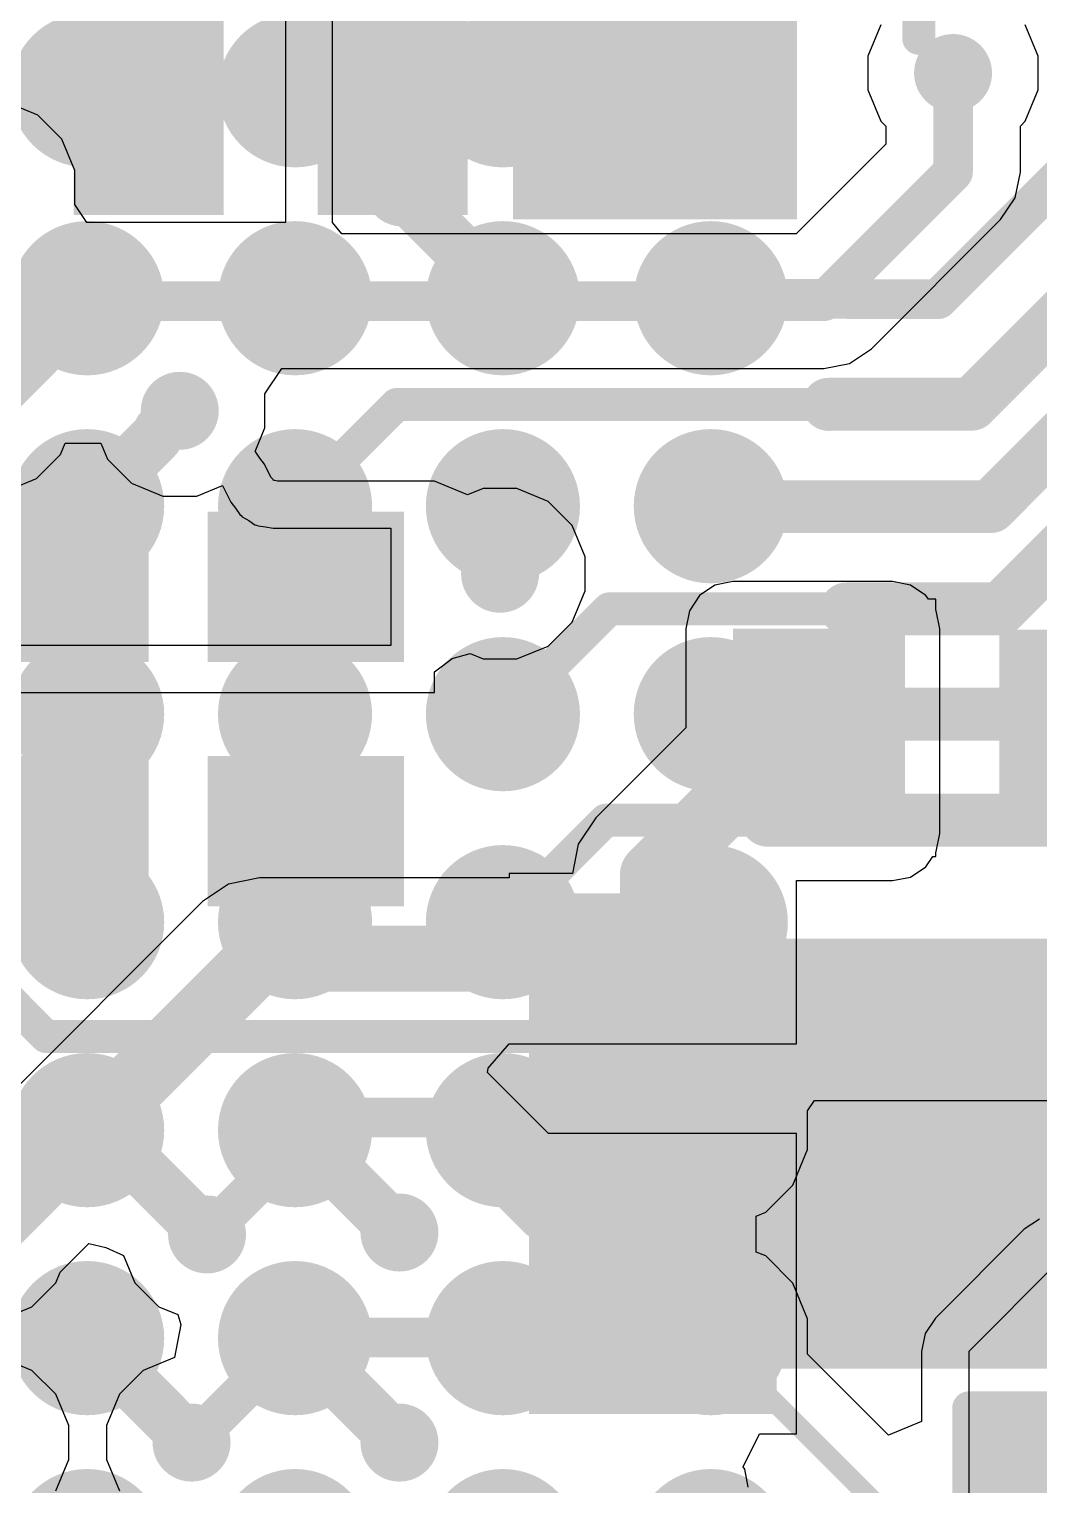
# Model space of a CAD drawing. Header units: millimetres. Extents: x -1.7 to 76.1, y -1.1 to 50.5.
# Drawn here: x 20.6 to 24.49, y 21.7 to 27.3 of the extents above; entities that cross this region are included whole.
import ezdxf

# ---------------------------------------------------------------- set-up
doc = ezdxf.new("R2010")
doc.units = ezdxf.units.MM
for name, color, linetype in [('BottomLayer', 5, 'Continuous'), ('BottomPaste', 16, 'Continuous'), ('BottomSolder', 6, 'Continuous'), ('TopLayer', 1, 'Continuous'), ('TopOverlay', 2, 'Continuous'), ('TopPaste', 8, 'Continuous'), ('TopSolder', 216, 'Continuous'), ('ViaHoleLayer', 16, 'Continuous')]:
    doc.layers.add(name, color=color, linetype=linetype)

# ---------------------------------------------------------------- blocks, each defined once
blk = doc.blocks.new('C___0402_B_17')
at = {"layer": 'BottomLayer'}
for points in [[(-0.2413, 0.3175), (-0.2413, -0.3175), (-0.6985, -0.3175), (-0.6985, 0.3175)], [(0.6985, 0.3175), (0.6985, -0.3175), (0.2413, -0.3175), (0.2413, 0.3175)]]:
    blk.add_hatch(color=5, dxfattribs=at).paths.add_polyline_path(points)
at = {"layer": 'BottomPaste'}
for points in [[(-0.2413, 0.3175), (-0.2413, -0.3175), (-0.6985, -0.3175), (-0.6985, 0.3175)], [(0.6985, 0.3175), (0.6985, -0.3175), (0.2413, -0.3175), (0.2413, 0.3175)]]:
    blk.add_hatch(color=16, dxfattribs=at).paths.add_polyline_path(points)
at = {"layer": 'BottomSolder'}
for points in [[(-0.1813, 0.3775), (-0.1813, -0.3775), (-0.7585, -0.3775), (-0.7585, 0.3775)], [(0.7585, 0.3775), (0.7585, -0.3775), (0.1813, -0.3775), (0.1813, 0.3775)]]:
    blk.add_hatch(color=6, dxfattribs=at).paths.add_polyline_path(points)
blk = doc.blocks.new('C___0402_B_38')
at = {"layer": 'BottomLayer'}
for points in [[(-0.2413, 0.3175), (-0.2413, -0.3175), (-0.6985, -0.3175), (-0.6985, 0.3175)], [(0.6985, 0.3175), (0.6985, -0.3175), (0.2413, -0.3175), (0.2413, 0.3175)]]:
    blk.add_hatch(color=5, dxfattribs=at).paths.add_polyline_path(points)
at = {"layer": 'BottomPaste'}
for points in [[(-0.2413, 0.3175), (-0.2413, -0.3175), (-0.6985, -0.3175), (-0.6985, 0.3175)], [(0.6985, 0.3175), (0.6985, -0.3175), (0.2413, -0.3175), (0.2413, 0.3175)]]:
    blk.add_hatch(color=16, dxfattribs=at).paths.add_polyline_path(points)
at = {"layer": 'BottomSolder'}
for points in [[(-0.1813, 0.3775), (-0.1813, -0.3775), (-0.7585, -0.3775), (-0.7585, 0.3775)], [(0.7585, 0.3775), (0.7585, -0.3775), (0.1813, -0.3775), (0.1813, 0.3775)]]:
    blk.add_hatch(color=6, dxfattribs=at).paths.add_polyline_path(points)
blk = doc.blocks.new('C___0402_B_39')
at = {"layer": 'BottomLayer'}
for points in [[(-0.2413, 0.3175), (-0.2413, -0.3175), (-0.6985, -0.3175), (-0.6985, 0.3175)], [(0.6985, 0.3175), (0.6985, -0.3175), (0.2413, -0.3175), (0.2413, 0.3175)]]:
    blk.add_hatch(color=5, dxfattribs=at).paths.add_polyline_path(points)
at = {"layer": 'BottomPaste'}
for points in [[(-0.2413, 0.3175), (-0.2413, -0.3175), (-0.6985, -0.3175), (-0.6985, 0.3175)], [(0.6985, 0.3175), (0.6985, -0.3175), (0.2413, -0.3175), (0.2413, 0.3175)]]:
    blk.add_hatch(color=16, dxfattribs=at).paths.add_polyline_path(points)
at = {"layer": 'BottomSolder'}
for points in [[(-0.1813, 0.3775), (-0.1813, -0.3775), (-0.7585, -0.3775), (-0.7585, 0.3775)], [(0.7585, 0.3775), (0.7585, -0.3775), (0.1813, -0.3775), (0.1813, 0.3775)]]:
    blk.add_hatch(color=6, dxfattribs=at).paths.add_polyline_path(points)
blk = doc.blocks.new('C___0402_49')
at = {"layer": 'TopLayer'}
for points in [[(-0.6985, -0.3175), (-0.6985, 0.3175), (-0.2413, 0.3175), (-0.2413, -0.3175)], [(0.2413, -0.3175), (0.2413, 0.3175), (0.6985, 0.3175), (0.6985, -0.3175)]]:
    blk.add_hatch(color=1, dxfattribs=at).paths.add_polyline_path(points)
at = {"layer": 'TopPaste'}
for points in [[(-0.6985, -0.3175), (-0.6985, 0.3175), (-0.2413, 0.3175), (-0.2413, -0.3175)], [(0.2413, -0.3175), (0.2413, 0.3175), (0.6985, 0.3175), (0.6985, -0.3175)]]:
    blk.add_hatch(color=8, dxfattribs=at).paths.add_polyline_path(points)
at = {"layer": 'TopSolder'}
for points in [[(-0.7585, -0.3775), (-0.7585, 0.3775), (-0.1813, 0.3775), (-0.1813, -0.3775)], [(0.1813, -0.3775), (0.1813, 0.3775), (0.7585, 0.3775), (0.7585, -0.3775)]]:
    blk.add_hatch(color=216, dxfattribs=at).paths.add_polyline_path(points)
at = {"layer": 'TopOverlay', "const_width": 0.127}
for points in [[(-0.7874, 0.4064), (-0.7874, -0.4064)], [(-0.7874, 0.4064), (-0.2794, 0.4064)], [(0.2794, 0.4064), (0.7874, 0.4064)], [(0.7874, 0.4064), (0.7874, -0.4064)], [(-0.7874, -0.4064), (-0.2794, -0.4064)], [(0.2794, -0.4064), (0.7874, -0.4064)]]:
    blk.add_lwpolyline(points, dxfattribs=at)
at = {"layer": 'TopOverlay', "const_width": 0.0635}
for points in [[(-0.8191, 0.4064, 1), (-0.7556, 0.4064, 1)], [(-0.8191, 0.4064, 1), (-0.7556, 0.4064, 1)], [(-0.3111, 0.4064, 1), (-0.2477, 0.4064, 1)], [(0.2477, 0.4064, 1), (0.3111, 0.4064, 1)], [(0.7556, 0.4064, 1), (0.8191, 0.4064, 1)], [(0.7556, 0.4064, 1), (0.8191, 0.4064, 1)], [(-0.8191, -0.4064, 1), (-0.7556, -0.4064, 1)], [(-0.8191, -0.4064, 1), (-0.7556, -0.4064, 1)], [(-0.3111, -0.4064, 1), (-0.2477, -0.4064, 1)], [(0.2477, -0.4064, 1), (0.3111, -0.4064, 1)], [(0.7556, -0.4064, 1), (0.8191, -0.4064, 1)], [(0.7556, -0.4064, 1), (0.8191, -0.4064, 1)]]:
    blk.add_lwpolyline(points, format="xyb", close=True, dxfattribs=at)
blk = doc.blocks.new('C___0402_B_95')
at = {"layer": 'BottomLayer'}
for points in [[(-0.2413, 0.3175), (-0.2413, -0.3175), (-0.6985, -0.3175), (-0.6985, 0.3175)], [(0.6985, 0.3175), (0.6985, -0.3175), (0.2413, -0.3175), (0.2413, 0.3175)]]:
    blk.add_hatch(color=5, dxfattribs=at).paths.add_polyline_path(points)
at = {"layer": 'BottomPaste'}
for points in [[(-0.2413, 0.3175), (-0.2413, -0.3175), (-0.6985, -0.3175), (-0.6985, 0.3175)], [(0.6985, 0.3175), (0.6985, -0.3175), (0.2413, -0.3175), (0.2413, 0.3175)]]:
    blk.add_hatch(color=16, dxfattribs=at).paths.add_polyline_path(points)
at = {"layer": 'BottomSolder'}
for points in [[(-0.1813, 0.3775), (-0.1813, -0.3775), (-0.7585, -0.3775), (-0.7585, 0.3775)], [(0.7585, 0.3775), (0.7585, -0.3775), (0.1813, -0.3775), (0.1813, 0.3775)]]:
    blk.add_hatch(color=6, dxfattribs=at).paths.add_polyline_path(points)
blk = doc.blocks.new('R___0603_B_174')
at = {"layer": 'BottomLayer'}
for points in [[(-1.143, -0.4445), (-1.143, 0.4445), (-0.381, 0.4445), (-0.381, -0.4445)], [(0.381, -0.4445), (0.381, 0.4445), (1.143, 0.4445), (1.143, -0.4445)]]:
    blk.add_hatch(color=5, dxfattribs=at).paths.add_polyline_path(points)
at = {"layer": 'BottomPaste'}
for points in [[(-1.143, -0.4445), (-1.143, 0.4445), (-0.381, 0.4445), (-0.381, -0.4445)], [(0.381, -0.4445), (0.381, 0.4445), (1.143, 0.4445), (1.143, -0.4445)]]:
    blk.add_hatch(color=16, dxfattribs=at).paths.add_polyline_path(points)
at = {"layer": 'BottomSolder'}
for points in [[(-1.2446, -0.5461), (-1.2446, 0.5461), (-0.2794, 0.5461), (-0.2794, -0.5461)], [(0.2794, -0.5461), (0.2794, 0.5461), (1.2446, 0.5461), (1.2446, -0.5461)]]:
    blk.add_hatch(color=6, dxfattribs=at).paths.add_polyline_path(points)
blk = doc.blocks.new('196_LFBGA__12_12__217')
at = {"layer": 'TopLayer'}
h = blk.add_hatch(color=1, dxfattribs=at)
edge = h.paths.add_edge_path()
edge.add_arc((2.8, 2.8), 0.195, 0, 360)
h = blk.add_hatch(color=1, dxfattribs=at)
edge = h.paths.add_edge_path()
edge.add_arc((3.6, 2.8), 0.195, 0, 360)
h = blk.add_hatch(color=1, dxfattribs=at)
edge = h.paths.add_edge_path()
edge.add_arc((4.4, 2.8), 0.195, 0, 360)
h = blk.add_hatch(color=1, dxfattribs=at)
edge = h.paths.add_edge_path()
edge.add_arc((5.2, 2.8), 0.195, 0, 360)
h = blk.add_hatch(color=1, dxfattribs=at)
edge = h.paths.add_edge_path()
edge.add_arc((2.8, 2), 0.195, 0, 360)
h = blk.add_hatch(color=1, dxfattribs=at)
edge = h.paths.add_edge_path()
edge.add_arc((3.6, 2), 0.195, 0, 360)
h = blk.add_hatch(color=1, dxfattribs=at)
edge = h.paths.add_edge_path()
edge.add_arc((4.4, 2), 0.195, 0, 360)
h = blk.add_hatch(color=1, dxfattribs=at)
edge = h.paths.add_edge_path()
edge.add_arc((5.2, 2), 0.195, 0, 360)
h = blk.add_hatch(color=1, dxfattribs=at)
edge = h.paths.add_edge_path()
edge.add_arc((2.8, 1.2), 0.195, 0, 360)
h = blk.add_hatch(color=1, dxfattribs=at)
edge = h.paths.add_edge_path()
edge.add_arc((3.6, 1.2), 0.195, 0, 360)
h = blk.add_hatch(color=1, dxfattribs=at)
edge = h.paths.add_edge_path()
edge.add_arc((4.4, 1.2), 0.195, 0, 360)
h = blk.add_hatch(color=1, dxfattribs=at)
edge = h.paths.add_edge_path()
edge.add_arc((5.2, 1.2), 0.195, 0, 360)
h = blk.add_hatch(color=1, dxfattribs=at)
edge = h.paths.add_edge_path()
edge.add_arc((2.8, 0.4), 0.195, 0, 360)
h = blk.add_hatch(color=1, dxfattribs=at)
edge = h.paths.add_edge_path()
edge.add_arc((3.6, 0.4), 0.195, 0, 360)
h = blk.add_hatch(color=1, dxfattribs=at)
edge = h.paths.add_edge_path()
edge.add_arc((4.4, 0.4), 0.195, 0, 360)
h = blk.add_hatch(color=1, dxfattribs=at)
edge = h.paths.add_edge_path()
edge.add_arc((5.2, 0.4), 0.195, 0, 360)
h = blk.add_hatch(color=1, dxfattribs=at)
edge = h.paths.add_edge_path()
edge.add_arc((2.8, -0.4), 0.195, 0, 360)
h = blk.add_hatch(color=1, dxfattribs=at)
edge = h.paths.add_edge_path()
edge.add_arc((3.6, -0.4), 0.195, 0, 360)
h = blk.add_hatch(color=1, dxfattribs=at)
edge = h.paths.add_edge_path()
edge.add_arc((4.4, -0.4), 0.195, 0, 360)
h = blk.add_hatch(color=1, dxfattribs=at)
edge = h.paths.add_edge_path()
edge.add_arc((5.2, -0.4), 0.195, 0, 360)
h = blk.add_hatch(color=1, dxfattribs=at)
edge = h.paths.add_edge_path()
edge.add_arc((2.8, -1.2), 0.195, 0, 360)
h = blk.add_hatch(color=1, dxfattribs=at)
edge = h.paths.add_edge_path()
edge.add_arc((3.6, -1.2), 0.195, 0, 360)
h = blk.add_hatch(color=1, dxfattribs=at)
edge = h.paths.add_edge_path()
edge.add_arc((4.4, -1.2), 0.195, 0, 360)
h = blk.add_hatch(color=1, dxfattribs=at)
edge = h.paths.add_edge_path()
edge.add_arc((5.2, -1.2), 0.195, 0, 360)
h = blk.add_hatch(color=1, dxfattribs=at)
edge = h.paths.add_edge_path()
edge.add_arc((2.8, -2), 0.195, 0, 360)
h = blk.add_hatch(color=1, dxfattribs=at)
edge = h.paths.add_edge_path()
edge.add_arc((3.6, -2), 0.195, 0, 360)
h = blk.add_hatch(color=1, dxfattribs=at)
edge = h.paths.add_edge_path()
edge.add_arc((4.4, -2), 0.195, 0, 360)
h = blk.add_hatch(color=1, dxfattribs=at)
edge = h.paths.add_edge_path()
edge.add_arc((5.2, -2), 0.195, 0, 360)
at = {"layer": 'TopPaste'}
h = blk.add_hatch(color=8, dxfattribs=at)
edge = h.paths.add_edge_path()
edge.add_arc((2.8, 2.8), 0.195, 0, 360)
h = blk.add_hatch(color=8, dxfattribs=at)
edge = h.paths.add_edge_path()
edge.add_arc((3.6, 2.8), 0.195, 0, 360)
h = blk.add_hatch(color=8, dxfattribs=at)
edge = h.paths.add_edge_path()
edge.add_arc((4.4, 2.8), 0.195, 0, 360)
h = blk.add_hatch(color=8, dxfattribs=at)
edge = h.paths.add_edge_path()
edge.add_arc((5.2, 2.8), 0.195, 0, 360)
h = blk.add_hatch(color=8, dxfattribs=at)
edge = h.paths.add_edge_path()
edge.add_arc((2.8, 2), 0.195, 0, 360)
h = blk.add_hatch(color=8, dxfattribs=at)
edge = h.paths.add_edge_path()
edge.add_arc((3.6, 2), 0.195, 0, 360)
h = blk.add_hatch(color=8, dxfattribs=at)
edge = h.paths.add_edge_path()
edge.add_arc((4.4, 2), 0.195, 0, 360)
h = blk.add_hatch(color=8, dxfattribs=at)
edge = h.paths.add_edge_path()
edge.add_arc((5.2, 2), 0.195, 0, 360)
h = blk.add_hatch(color=8, dxfattribs=at)
edge = h.paths.add_edge_path()
edge.add_arc((2.8, 1.2), 0.195, 0, 360)
h = blk.add_hatch(color=8, dxfattribs=at)
edge = h.paths.add_edge_path()
edge.add_arc((3.6, 1.2), 0.195, 0, 360)
h = blk.add_hatch(color=8, dxfattribs=at)
edge = h.paths.add_edge_path()
edge.add_arc((4.4, 1.2), 0.195, 0, 360)
h = blk.add_hatch(color=8, dxfattribs=at)
edge = h.paths.add_edge_path()
edge.add_arc((5.2, 1.2), 0.195, 0, 360)
h = blk.add_hatch(color=8, dxfattribs=at)
edge = h.paths.add_edge_path()
edge.add_arc((2.8, 0.4), 0.195, 0, 360)
h = blk.add_hatch(color=8, dxfattribs=at)
edge = h.paths.add_edge_path()
edge.add_arc((3.6, 0.4), 0.195, 0, 360)
h = blk.add_hatch(color=8, dxfattribs=at)
edge = h.paths.add_edge_path()
edge.add_arc((4.4, 0.4), 0.195, 0, 360)
h = blk.add_hatch(color=8, dxfattribs=at)
edge = h.paths.add_edge_path()
edge.add_arc((5.2, 0.4), 0.195, 0, 360)
h = blk.add_hatch(color=8, dxfattribs=at)
edge = h.paths.add_edge_path()
edge.add_arc((2.8, -0.4), 0.195, 0, 360)
h = blk.add_hatch(color=8, dxfattribs=at)
edge = h.paths.add_edge_path()
edge.add_arc((3.6, -0.4), 0.195, 0, 360)
h = blk.add_hatch(color=8, dxfattribs=at)
edge = h.paths.add_edge_path()
edge.add_arc((4.4, -0.4), 0.195, 0, 360)
h = blk.add_hatch(color=8, dxfattribs=at)
edge = h.paths.add_edge_path()
edge.add_arc((5.2, -0.4), 0.195, 0, 360)
h = blk.add_hatch(color=8, dxfattribs=at)
edge = h.paths.add_edge_path()
edge.add_arc((2.8, -1.2), 0.195, 0, 360)
h = blk.add_hatch(color=8, dxfattribs=at)
edge = h.paths.add_edge_path()
edge.add_arc((3.6, -1.2), 0.195, 0, 360)
h = blk.add_hatch(color=8, dxfattribs=at)
edge = h.paths.add_edge_path()
edge.add_arc((4.4, -1.2), 0.195, 0, 360)
h = blk.add_hatch(color=8, dxfattribs=at)
edge = h.paths.add_edge_path()
edge.add_arc((5.2, -1.2), 0.195, 0, 360)
h = blk.add_hatch(color=8, dxfattribs=at)
edge = h.paths.add_edge_path()
edge.add_arc((2.8, -2), 0.195, 0, 360)
h = blk.add_hatch(color=8, dxfattribs=at)
edge = h.paths.add_edge_path()
edge.add_arc((3.6, -2), 0.195, 0, 360)
h = blk.add_hatch(color=8, dxfattribs=at)
edge = h.paths.add_edge_path()
edge.add_arc((4.4, -2), 0.195, 0, 360)
h = blk.add_hatch(color=8, dxfattribs=at)
edge = h.paths.add_edge_path()
edge.add_arc((5.2, -2), 0.195, 0, 360)
at = {"layer": 'TopSolder'}
h = blk.add_hatch(color=216, dxfattribs=at)
edge = h.paths.add_edge_path()
edge.add_arc((2.8, 2.8), 0.2966, 0, 360)
h = blk.add_hatch(color=216, dxfattribs=at)
edge = h.paths.add_edge_path()
edge.add_arc((3.6, 2.8), 0.2966, 0, 360)
h = blk.add_hatch(color=216, dxfattribs=at)
edge = h.paths.add_edge_path()
edge.add_arc((4.4, 2.8), 0.2966, 0, 360)
h = blk.add_hatch(color=216, dxfattribs=at)
edge = h.paths.add_edge_path()
edge.add_arc((5.2, 2.8), 0.2966, 0, 360)
h = blk.add_hatch(color=216, dxfattribs=at)
edge = h.paths.add_edge_path()
edge.add_arc((2.8, 2), 0.2966, 0, 360)
h = blk.add_hatch(color=216, dxfattribs=at)
edge = h.paths.add_edge_path()
edge.add_arc((3.6, 2), 0.2966, 0, 360)
h = blk.add_hatch(color=216, dxfattribs=at)
edge = h.paths.add_edge_path()
edge.add_arc((4.4, 2), 0.2966, 0, 360)
h = blk.add_hatch(color=216, dxfattribs=at)
edge = h.paths.add_edge_path()
edge.add_arc((5.2, 2), 0.2966, 0, 360)
h = blk.add_hatch(color=216, dxfattribs=at)
edge = h.paths.add_edge_path()
edge.add_arc((2.8, 1.2), 0.2966, 0, 360)
h = blk.add_hatch(color=216, dxfattribs=at)
edge = h.paths.add_edge_path()
edge.add_arc((3.6, 1.2), 0.2966, 0, 360)
h = blk.add_hatch(color=216, dxfattribs=at)
edge = h.paths.add_edge_path()
edge.add_arc((4.4, 1.2), 0.2966, 0, 360)
h = blk.add_hatch(color=216, dxfattribs=at)
edge = h.paths.add_edge_path()
edge.add_arc((5.2, 1.2), 0.2966, 0, 360)
h = blk.add_hatch(color=216, dxfattribs=at)
edge = h.paths.add_edge_path()
edge.add_arc((2.8, 0.4), 0.2966, 0, 360)
h = blk.add_hatch(color=216, dxfattribs=at)
edge = h.paths.add_edge_path()
edge.add_arc((3.6, 0.4), 0.2966, 0, 360)
h = blk.add_hatch(color=216, dxfattribs=at)
edge = h.paths.add_edge_path()
edge.add_arc((4.4, 0.4), 0.2966, 0, 360)
h = blk.add_hatch(color=216, dxfattribs=at)
edge = h.paths.add_edge_path()
edge.add_arc((5.2, 0.4), 0.2966, 0, 360)
h = blk.add_hatch(color=216, dxfattribs=at)
edge = h.paths.add_edge_path()
edge.add_arc((2.8, -0.4), 0.2966, 0, 360)
h = blk.add_hatch(color=216, dxfattribs=at)
edge = h.paths.add_edge_path()
edge.add_arc((3.6, -0.4), 0.2966, 0, 360)
h = blk.add_hatch(color=216, dxfattribs=at)
edge = h.paths.add_edge_path()
edge.add_arc((4.4, -0.4), 0.2966, 0, 360)
h = blk.add_hatch(color=216, dxfattribs=at)
edge = h.paths.add_edge_path()
edge.add_arc((5.2, -0.4), 0.2966, 0, 360)
h = blk.add_hatch(color=216, dxfattribs=at)
edge = h.paths.add_edge_path()
edge.add_arc((2.8, -1.2), 0.2966, 0, 360)
h = blk.add_hatch(color=216, dxfattribs=at)
edge = h.paths.add_edge_path()
edge.add_arc((3.6, -1.2), 0.2966, 0, 360)
h = blk.add_hatch(color=216, dxfattribs=at)
edge = h.paths.add_edge_path()
edge.add_arc((4.4, -1.2), 0.2966, 0, 360)
h = blk.add_hatch(color=216, dxfattribs=at)
edge = h.paths.add_edge_path()
edge.add_arc((5.2, -1.2), 0.2966, 0, 360)
h = blk.add_hatch(color=216, dxfattribs=at)
edge = h.paths.add_edge_path()
edge.add_arc((2.8, -2), 0.2966, 0, 360)
h = blk.add_hatch(color=216, dxfattribs=at)
edge = h.paths.add_edge_path()
edge.add_arc((3.6, -2), 0.2966, 0, 360)
h = blk.add_hatch(color=216, dxfattribs=at)
edge = h.paths.add_edge_path()
edge.add_arc((4.4, -2), 0.2966, 0, 360)
h = blk.add_hatch(color=216, dxfattribs=at)
edge = h.paths.add_edge_path()
edge.add_arc((5.2, -2), 0.2966, 0, 360)
h = blk.add_hatch(color=216, dxfattribs=at)
edge = h.paths.add_edge_path()
edge.add_arc((2.8, -2.8), 0.2966, 0, 360)
h = blk.add_hatch(color=216, dxfattribs=at)
edge = h.paths.add_edge_path()
edge.add_arc((3.6, -2.8), 0.2966, 0, 360)
h = blk.add_hatch(color=216, dxfattribs=at)
edge = h.paths.add_edge_path()
edge.add_arc((4.4, -2.8), 0.2966, 0, 360)
h = blk.add_hatch(color=216, dxfattribs=at)
edge = h.paths.add_edge_path()
edge.add_arc((5.2, -2.8), 0.2966, 0, 360)
at = {"layer": 'TopOverlay', "const_width": 0.127}
blk.add_lwpolyline([(6, 3), (6, 6)], dxfattribs=at)
at = {"layer": 'TopOverlay', "const_width": 0.0635}
blk.add_lwpolyline([(5.9683, 3, 1), (6.0318, 3, 1)], format="xyb", close=True, dxfattribs=at)
blk = doc.blocks.new('DFN_8_EP_2_3__B_220')
at = {"layer": 'BottomLayer'}
for points in [[(-1.825, 0.9), (-1.075, 0.9), (-1.075, 0.6), (-1.825, 0.6)], [(1.075, 0.9), (1.825, 0.9), (1.825, 0.6), (1.075, 0.6)], [(-0.875, 0.725), (0.875, 0.725), (0.875, -0.725), (-0.875, -0.725)], [(-1.825, 0.4), (-1.075, 0.4), (-1.075, 0.1), (-1.825, 0.1)], [(1.075, 0.4), (1.825, 0.4), (1.825, 0.1), (1.075, 0.1)], [(-1.825, -0.1), (-1.075, -0.1), (-1.075, -0.4), (-1.825, -0.4)], [(1.075, -0.1), (1.825, -0.1), (1.825, -0.4), (1.075, -0.4)], [(-1.825, -0.6), (-1.075, -0.6), (-1.075, -0.9), (-1.825, -0.9)], [(1.075, -0.6), (1.825, -0.6), (1.825, -0.9), (1.075, -0.9)]]:
    blk.add_hatch(color=5, dxfattribs=at).paths.add_polyline_path(points)
at = {"layer": 'BottomPaste'}
for points in [[(-1.825, 0.9), (-1.075, 0.9), (-1.075, 0.6), (-1.825, 0.6)], [(1.075, 0.9), (1.825, 0.9), (1.825, 0.6), (1.075, 0.6)], [(-0.875, 0.725), (0.875, 0.725), (0.875, -0.725), (-0.875, -0.725)], [(-1.825, 0.4), (-1.075, 0.4), (-1.075, 0.1), (-1.825, 0.1)], [(1.075, 0.4), (1.825, 0.4), (1.825, 0.1), (1.075, 0.1)], [(-1.825, -0.1), (-1.075, -0.1), (-1.075, -0.4), (-1.825, -0.4)], [(1.075, -0.1), (1.825, -0.1), (1.825, -0.4), (1.075, -0.4)], [(-1.825, -0.6), (-1.075, -0.6), (-1.075, -0.9), (-1.825, -0.9)], [(1.075, -0.6), (1.825, -0.6), (1.825, -0.9), (1.075, -0.9)]]:
    blk.add_hatch(color=16, dxfattribs=at).paths.add_polyline_path(points)
at = {"layer": 'BottomSolder'}
for points in [[(-1.9266, 1.0016), (-0.9734, 1.0016), (-0.9734, 0.4984), (-1.9266, 0.4984)], [(0.9734, 1.0016), (1.9266, 1.0016), (1.9266, 0.4984), (0.9734, 0.4984)], [(-0.9766, 0.8266), (0.9766, 0.8266), (0.9766, -0.8266), (-0.9766, -0.8266)], [(-1.9266, 0.5016), (-0.9734, 0.5016), (-0.9734, -0.0016), (-1.9266, -0.0016)], [(0.9734, 0.5016), (1.9266, 0.5016), (1.9266, -0.0016), (0.9734, -0.0016)], [(-1.9266, 0.0016), (-0.9734, 0.0016), (-0.9734, -0.5016), (-1.9266, -0.5016)], [(0.9734, 0.0016), (1.9266, 0.0016), (1.9266, -0.5016), (0.9734, -0.5016)], [(-1.9266, -0.4984), (-0.9734, -0.4984), (-0.9734, -1.0016), (-1.9266, -1.0016)], [(0.9734, -0.4984), (1.9266, -0.4984), (1.9266, -1.0016), (0.9734, -1.0016)]]:
    blk.add_hatch(color=6, dxfattribs=at).paths.add_polyline_path(points)

msp = doc.modelspace()

# ---------------------------------------------------------------- hatches: boundary and pattern name
at = {"layer": 'BottomLayer'}
h = msp.add_hatch(color=5, dxfattribs=at)
edge = h.paths.add_edge_path()
edge.add_arc((24.1595, 27.131), 0.15, 0, 360)
h = msp.add_hatch(color=5, dxfattribs=at)
edge = h.paths.add_edge_path()
edge.add_arc((22.0414, 26.6906), 0.15, 0, 360)
h = msp.add_hatch(color=5, dxfattribs=at)
edge = h.paths.add_edge_path()
edge.add_arc((21.1836, 25.8318), 0.15, 0, 360)
h = msp.add_hatch(color=5, dxfattribs=at)
edge = h.paths.add_edge_path()
edge.add_arc((22.4162, 25.2049), 0.15, 0, 360)
msp.add_hatch(color=5, dxfattribs=at).paths.add_polyline_path([(23.3122, 24.2058), (23.9268, 24.2058), (23.9268, 24.9936), (23.3122, 24.9936)])
h = msp.add_hatch(color=5, dxfattribs=at)
edge = h.paths.add_edge_path()
edge.add_arc((23.9268, 22.7076), 0.3, 0, 360)
h = msp.add_hatch(color=5, dxfattribs=at)
edge = h.paths.add_edge_path()
edge.add_arc((21.2885, 22.6637), 0.15, 0, 360)
h = msp.add_hatch(color=5, dxfattribs=at)
edge = h.paths.add_edge_path()
edge.add_arc((22.029, 22.671), 0.15, 0, 360)
h = msp.add_hatch(color=5, dxfattribs=at)
edge = h.paths.add_edge_path()
edge.add_arc((21.229, 21.863), 0.15, 0, 360)
h = msp.add_hatch(color=5, dxfattribs=at)
edge = h.paths.add_edge_path()
edge.add_arc((22.029, 21.863), 0.15, 0, 360)
at = {"layer": 'TopLayer'}
h = msp.add_hatch(color=1, dxfattribs=at)
edge = h.paths.add_edge_path()
edge.add_arc((24.1595, 27.131), 0.15, 0, 360)
h = msp.add_hatch(color=1, dxfattribs=at)
edge = h.paths.add_edge_path()
edge.add_arc((22.0414, 26.6906), 0.15, 0, 360)
h = msp.add_hatch(color=1, dxfattribs=at)
edge = h.paths.add_edge_path()
edge.add_arc((21.1836, 25.8318), 0.15, 0, 360)
h = msp.add_hatch(color=1, dxfattribs=at)
edge = h.paths.add_edge_path()
edge.add_arc((22.4162, 25.2049), 0.15, 0, 360)
h = msp.add_hatch(color=1, dxfattribs=at)
edge = h.paths.add_edge_path()
edge.add_arc((23.9268, 22.7076), 0.3, 0, 360)
h = msp.add_hatch(color=1, dxfattribs=at)
edge = h.paths.add_edge_path()
edge.add_arc((21.2885, 22.6637), 0.15, 0, 360)
h = msp.add_hatch(color=1, dxfattribs=at)
edge = h.paths.add_edge_path()
edge.add_arc((22.029, 22.671), 0.15, 0, 360)
h = msp.add_hatch(color=1, dxfattribs=at)
edge = h.paths.add_edge_path()
edge.add_arc((21.229, 21.863), 0.15, 0, 360)
h = msp.add_hatch(color=1, dxfattribs=at)
edge = h.paths.add_edge_path()
edge.add_arc((22.029, 21.863), 0.15, 0, 360)
at = {"layer": 'ViaHoleLayer'}
h = msp.add_hatch(color=16, dxfattribs=at)
edge = h.paths.add_edge_path()
edge.add_arc((24.1595, 27.131), 0.1, 0, 360)
h = msp.add_hatch(color=16, dxfattribs=at)
edge = h.paths.add_edge_path()
edge.add_arc((22.0414, 26.6906), 0.1, 0, 360)
h = msp.add_hatch(color=16, dxfattribs=at)
edge = h.paths.add_edge_path()
edge.add_arc((21.1836, 25.8318), 0.1, 0, 360)
h = msp.add_hatch(color=16, dxfattribs=at)
edge = h.paths.add_edge_path()
edge.add_arc((22.4162, 25.2049), 0.1, 0, 360)
h = msp.add_hatch(color=16, dxfattribs=at)
edge = h.paths.add_edge_path()
edge.add_arc((23.9268, 22.7076), 0.15, 0, 360)
h = msp.add_hatch(color=16, dxfattribs=at)
edge = h.paths.add_edge_path()
edge.add_arc((21.2885, 22.6637), 0.1, 0, 360)
h = msp.add_hatch(color=16, dxfattribs=at)
edge = h.paths.add_edge_path()
edge.add_arc((22.029, 22.671), 0.1, 0, 360)
h = msp.add_hatch(color=16, dxfattribs=at)
edge = h.paths.add_edge_path()
edge.add_arc((21.229, 21.863), 0.1, 0, 360)
h = msp.add_hatch(color=16, dxfattribs=at)
edge = h.paths.add_edge_path()
edge.add_arc((22.029, 21.863), 0.1, 0, 360)

# ---------------------------------------------------------------- linework, layer by layer
at = {"layer": 'BottomLayer'}
for p, q in [((21.59, 28.2956), (21.59, 26.5557)), ((21.7713, 26.5557), (21.7713, 28.2956)), ((23.8816, 27.3167), (23.8317, 27.1962)), ((24.4873, 27.1962), (24.4374, 27.3167)), ((23.8317, 27.1962), (23.8317, 27.0658)), ((24.4873, 27.0658), (24.4873, 27.1962)), ((23.8317, 27.0658), (23.8816, 26.9453)), ((24.4374, 26.9453), (24.4873, 27.0658)), ((20.6372, 26.9685), (20.5167, 27.0184)), ((20.7294, 26.8763), (20.6372, 26.9685)), ((23.8816, 26.9453), (23.9005, 26.9264)), ((24.4185, 26.9264), (24.4374, 26.9453)), ((23.9005, 26.9264), (23.9005, 26.8576)), ((24.4185, 26.7503), (24.4185, 26.9264)), ((20.7793, 26.7558), (20.7294, 26.8763)), ((23.9005, 26.8576), (23.5552, 26.5123)), ((20.7793, 26.6254), (20.7793, 26.7558)), ((24.3988, 26.6512), (24.4185, 26.7503)), ((20.8259, 26.5557), (20.7793, 26.6254)), ((24.3426, 26.5672), (24.3988, 26.6512)), ((21.59, 26.5557), (20.8259, 26.5557)), ((21.8069, 26.5123), (21.7713, 26.5557)), ((23.8456, 26.0702), (24.3426, 26.5672)), ((23.5552, 26.5123), (21.8069, 26.5123)), ((23.7616, 26.014), (23.8456, 26.0702)), ((21.5114, 25.897), (21.5764, 25.9943)), ((21.5764, 25.9943), (23.6625, 25.9943)), ((23.6625, 25.9943), (23.7616, 26.014)), ((21.5114, 25.7666), (21.5114, 25.897)), ((21.4734, 25.6749), (21.5114, 25.7666)), ((20.7249, 25.6636), (20.7429, 25.7072)), ((20.7429, 25.7072), (20.8804, 25.7072)), ((20.8804, 25.7072), (20.9057, 25.6461)), ((20.6327, 25.5714), (20.7249, 25.6636)), ((21.476, 25.6732), (21.4734, 25.6749)), ((21.4921, 25.6491), (21.476, 25.6732)), ((21.5099, 25.6261), (21.4921, 25.6491)), ((20.9057, 25.6461), (20.9979, 25.5539)), ((21.5344, 25.5771), (21.5099, 25.6261)), ((20.5122, 25.5215), (20.6327, 25.5714)), ((20.9979, 25.5539), (21.1184, 25.504)), ((21.2488, 25.504), (21.3478, 25.545)), ((21.3478, 25.545), (21.3803, 25.48)), ((21.5413, 25.5682), (21.5344, 25.5771)), ((21.5438, 25.5633), (21.5413, 25.5682)), ((21.5493, 25.5633), (21.5438, 25.5633)), ((21.5603, 25.5611), (21.5493, 25.5633)), ((22.1642, 25.5611), (21.5603, 25.5611)), ((22.2912, 25.508), (22.1642, 25.5611)), ((22.1642, 25.5611), (22.1642, 25.5611)), ((21.1184, 25.504), (21.2488, 25.504)), ((21.3803, 25.48), (21.3981, 25.4571)), ((22.351, 25.5327), (22.2912, 25.508)), ((22.4814, 25.5327), (22.351, 25.5327)), ((22.6018, 25.4828), (22.4814, 25.5327)), ((22.694, 25.3906), (22.6018, 25.4828)), ((21.3981, 25.4571), (21.4142, 25.4329)), ((21.4142, 25.4329), (21.4197, 25.4293)), ((21.4197, 25.4293), (21.4237, 25.4241)), ((21.4237, 25.4241), (21.4489, 25.4097)), ((21.4489, 25.4097), (21.473, 25.3936)), ((21.473, 25.3936), (21.4794, 25.3923)), ((21.4794, 25.3923), (21.4851, 25.3891)), ((21.4851, 25.3891), (21.5139, 25.3855)), ((21.5139, 25.3855), (21.5424, 25.3798)), ((21.5424, 25.3798), (21.9964, 25.3798)), ((21.9964, 25.3798), (21.9964, 24.9296)), ((22.744, 25.2701), (22.694, 25.3906)), ((22.744, 25.1397), (22.744, 25.2701)), ((23.2428, 25.1611), (23.184, 25.1218)), ((23.3122, 25.1749), (23.2428, 25.1611)), ((23.9268, 25.1749), (23.3122, 25.1749)), ((23.9962, 25.1611), (23.9268, 25.1749)), ((24.055, 25.1218), (23.9962, 25.1611)), ((22.694, 25.0192), (22.744, 25.1397)), ((23.184, 25.1218), (23.1447, 25.063)), ((24.0645, 25.1075), (24.055, 25.1218)), ((24.0926, 25.1075), (24.0645, 25.1075)), ((24.0926, 25.0655), (24.0926, 25.1075)), ((23.1447, 25.063), (23.1309, 24.9936)), ((24.0943, 25.063), (24.0926, 25.0655)), ((24.1081, 24.9936), (24.0943, 25.063)), ((22.6018, 24.927), (22.694, 25.0192)), ((23.1309, 24.9936), (23.1309, 24.6125)), ((24.1081, 24.2058), (24.1081, 24.9936)), ((21.9964, 24.9296), (15.4654, 24.9296)), ((22.4814, 24.8771), (22.6018, 24.927)), ((22.1642, 24.8274), (22.2316, 24.8796)), ((22.2316, 24.8796), (22.3009, 24.8979)), ((22.3009, 24.8979), (22.351, 24.8771)), ((22.351, 24.8771), (22.4814, 24.8771)), ((22.1642, 24.7483), (22.1642, 24.8274)), ((15.4654, 24.7483), (22.1642, 24.7483)), ((23.1309, 24.6125), (22.7847, 24.2662)), ((22.7847, 24.2662), (22.7173, 24.1654)), ((24.0943, 24.1364), (24.1081, 24.2058)), ((22.7173, 24.1654), (22.6948, 24.0521)), ((24.0926, 24.1339), (24.0943, 24.1364)), ((24.055, 24.0776), (24.0812, 24.1169)), ((24.0812, 24.1169), (24.0926, 24.1169)), ((24.0926, 24.1169), (24.0926, 24.1339)), ((21.4903, 24.0351), (21.3714, 24.0114)), ((22.4516, 24.0351), (21.4903, 24.0351)), ((22.6948, 24.0521), (22.4516, 24.0521)), ((22.4516, 24.0521), (22.4516, 24.0351)), ((23.5572, 23.3965), (23.5572, 24.0245)), ((23.5572, 24.0245), (23.9268, 24.0245)), ((23.9268, 24.0245), (23.9962, 24.0383)), ((23.9962, 24.0383), (24.055, 24.0776)), ((21.3714, 24.0114), (21.2706, 23.944)), ((21.2706, 23.944), (20.2844, 22.9579)), ((22.3699, 23.3033), (22.4516, 23.3965)), ((22.4516, 23.3965), (23.5572, 23.3965)), ((22.3679, 23.2865), (22.3699, 23.3033)), ((22.6023, 23.0521), (22.3679, 23.2865)), ((23.5572, 23.0521), (22.6023, 23.0521)), ((23.5572, 21.8965), (23.5572, 23.0521)), ((20.7239, 22.5184), (20.8337, 22.6282)), ((20.8337, 22.6282), (20.8991, 22.6129)), ((20.8991, 22.6129), (20.9674, 22.5823)), ((20.9674, 22.5823), (21.0106, 22.478)), ((20.7069, 22.4773), (20.7239, 22.5184)), ((20.6147, 22.3851), (20.7069, 22.4773)), ((21.0106, 22.478), (21.1028, 22.3858)), ((20.4942, 22.3352), (20.6147, 22.3851)), ((21.1028, 22.3858), (21.1757, 22.3556)), ((21.1757, 22.3556), (21.1874, 22.3178)), ((21.1874, 22.3178), (21.1638, 22.1908)), ((20.6147, 22.1409), (20.4942, 22.1908)), ((21.1638, 22.1908), (21.0433, 22.1409)), ((20.7069, 22.0487), (20.6147, 22.1409)), ((21.0433, 22.1409), (20.9511, 22.0487)), ((20.7568, 21.9282), (20.7069, 22.0487)), ((20.9511, 22.0487), (20.9012, 21.9282)), ((20.7568, 21.7978), (20.7568, 21.9282)), ((20.9012, 21.9282), (20.9012, 21.7978)), ((23.352, 21.7695), (23.4148, 21.8965)), ((23.4148, 21.8965), (23.5572, 21.8965)), ((20.7069, 21.6773), (20.7568, 21.7978)), ((20.9012, 21.7978), (20.9511, 21.6773)), ((23.3577, 21.761), (23.352, 21.7695)), ((23.3715, 21.6916), (23.3577, 21.761))]:
    msp.add_line(p, q, dxfattribs=at)
for points, const_width in [([(24.1595, 26.7503), (24.1595, 27.131)], 0.1524), ([(23.6625, 26.2533), (24.1595, 26.7503)], 0.1524), ([(20.2464, 26.2533), (23.6625, 26.2533)], 0.1524), ([(23.0044, 24.0465), (23.6517, 24.6938)], 0.254), ([(23.0044, 23.7243), (23.0044, 24.0465)], 0.254), ([(20.429, 22.663), (21.4903, 23.7243)], 0.254), ([(21.4903, 23.7243), (22.7853, 23.7243)], 0.254), ([(21.2885, 22.6637), (21.7388, 23.114)], 0.1524), ([(21.7388, 23.114), (22.1742, 23.114)], 0.1524), ([(22.1742, 23.114), (22.5639, 22.7243)], 0.1524), ([(22.5639, 22.7243), (23.0044, 22.7243)], 0.1524), ([(21.229, 21.863), (21.633, 22.267)], 0.1524), ([(21.633, 22.267), (22.1963, 22.267)], 0.1524), ([(22.1963, 22.267), (22.9617, 22.267)], 0.1524), ([(22.9617, 22.267), (23.0044, 22.2243)], 0.1524)]:
    msp.add_lwpolyline(points, dxfattribs=dict(at, const_width=const_width))
for points, const_width in [([(24.1214, 27.131, 1), (24.1976, 27.131, 1)], 0.0762), ([(24.1214, 26.7503, 1), (24.1976, 26.7503, 1)], 0.0762), ([(24.1214, 26.7503, 1), (24.1976, 26.7503, 1)], 0.0762), ([(23.6244, 26.2533, 1), (23.7006, 26.2533, 1)], 0.0762), ([(23.6244, 26.2533, 1), (23.7006, 26.2533, 1)], 0.0762), ([(23.5882, 24.6938, 1), (23.7152, 24.6938, 1)], 0.127), ([(22.9409, 24.0465, 1), (23.0679, 24.0465, 1)], 0.127), ([(22.9409, 24.0465, 1), (23.0679, 24.0465, 1)], 0.127), ([(21.4268, 23.7243, 1), (21.5538, 23.7243, 1)], 0.127), ([(21.4268, 23.7243, 1), (21.5538, 23.7243, 1)], 0.127), ([(22.7218, 23.7243, 1), (22.8488, 23.7243, 1)], 0.127), ([(22.9409, 23.7243, 1), (23.0679, 23.7243, 1)], 0.127), ([(21.7007, 23.114, 1), (21.7769, 23.114, 1)], 0.0762), ([(21.7007, 23.114, 1), (21.7769, 23.114, 1)], 0.0762), ([(22.1361, 23.114, 1), (22.2123, 23.114, 1)], 0.0762), ([(22.1361, 23.114, 1), (22.2123, 23.114, 1)], 0.0762), ([(22.5258, 22.7243, 1), (22.602, 22.7243, 1)], 0.0762), ([(22.5258, 22.7243, 1), (22.602, 22.7243, 1)], 0.0762), ([(22.9663, 22.7243, 1), (23.0425, 22.7243, 1)], 0.0762), ([(21.2504, 22.6637, 1), (21.3266, 22.6637, 1)], 0.0762), ([(21.5949, 22.267, 1), (21.6711, 22.267, 1)], 0.0762), ([(21.5949, 22.267, 1), (21.6711, 22.267, 1)], 0.0762), ([(22.1582, 22.267, 1), (22.2344, 22.267, 1)], 0.0762), ([(22.1582, 22.267, 1), (22.2344, 22.267, 1)], 0.0762), ([(22.9236, 22.267, 1), (22.9998, 22.267, 1)], 0.0762), ([(22.9236, 22.267, 1), (22.9998, 22.267, 1)], 0.0762), ([(22.9663, 22.2243, 1), (23.0425, 22.2243, 1)], 0.0762), ([(21.1909, 21.863, 1), (21.2671, 21.863, 1)], 0.0762)]:
    msp.add_lwpolyline(points, format="xyb", close=True, dxfattribs=dict(at, const_width=const_width))
at = {"layer": 'TopLayer'}
for p, q in [((23.6, 23.139), (23.6267, 23.1789)), ((23.6, 22.9906), (23.6, 23.139)), ((23.6267, 23.1789), (24.8772, 23.1789)), ((23.5432, 22.8536), (23.6, 22.9906)), ((23.4384, 22.7488), (23.5432, 22.8536)), ((23.4016, 22.7335), (23.4384, 22.7488)), ((23.4016, 22.5961), (23.4016, 22.7335)), ((24.4336, 22.6834), (24.0916, 22.3414)), ((24.4924, 22.7227), (24.4336, 22.6834)), ((23.4384, 22.5808), (23.4016, 22.5961)), ((23.5432, 22.476), (23.4384, 22.5808)), ((24.5618, 22.5552), (24.2198, 22.2132)), ((23.6, 22.339), (23.5432, 22.476)), ((23.6, 22.2033), (23.6, 22.339)), ((24.0916, 22.3414), (24.0523, 22.2826)), ((24.0523, 22.2826), (24.0385, 22.2132)), ((23.9115, 21.8918), (23.6, 22.2033)), ((24.0385, 22.2132), (24.0385, 21.9444)), ((24.2198, 22.2132), (24.2198, 21.5002)), ((24.0385, 21.9444), (23.9115, 21.8918))]:
    msp.add_line(p, q, dxfattribs=at)
for points, const_width in [([(24.1018, 26.2609), (25.6158, 27.7749)], 0.1524), ([(24.2316, 25.8572), (25.781, 27.4066)], 0.2032), ([(24.3042, 25.463), (25.9176, 27.0764)], 0.2032), ([(24.3421, 25.0698), (26.0439, 26.7716)], 0.2032), ([(22.0414, 26.6706), (22.0414, 26.6906)], 0.2032), ([(22.0414, 26.6706), (22.4272, 26.2848)], 0.2032), ([(22.4272, 26.2648), (22.4272, 26.2848)], 0.2032), ([(20.447, 25.867), (20.8272, 26.2472)], 0.2032), ([(20.8272, 26.2472), (20.8272, 26.2648)], 0.2032), ([(23.229, 26.263), (24.1018, 26.2609)], 0.1524), ([(21.1074, 25.7556), (21.1836, 25.8318)], 0.2032), ([(23.6807, 25.8572), (24.2316, 25.8572)], 0.2032), ([(23.6807, 25.8561), (23.6807, 25.8572)], 0.2032), ([(21.6272, 25.4648), (22.0185, 25.8561)], 0.127), ([(22.0185, 25.8561), (23.6807, 25.8561)], 0.127), ([(20.8272, 25.4648), (21.0926, 25.7302)], 0.2032), ([(22.4272, 25.216), (22.4272, 25.4648)], 0.2032), ([(23.229, 25.463), (24.3042, 25.463)], 0.2032), ([(22.4162, 25.2049), (22.4272, 25.216)], 0.2032), ([(23.749, 25.0698), (24.3421, 25.0698)], 0.2032), ([(22.429, 24.663), (22.8358, 25.0698)], 0.127), ([(22.8358, 25.0698), (23.749, 25.0698)], 0.127), ([(23.2272, 24.6648), (24.7664, 24.6648)], 0.2032), ([(23.4442, 24.257), (24.9936, 24.257)], 0.2032), ([(22.429, 23.863), (22.823, 24.257)], 0.127), ([(22.823, 24.257), (23.4442, 24.257)], 0.127), ([(20.4216, 23.6728), (20.6695, 23.4249)], 0.127), ([(20.6695, 23.4249), (25.4021, 23.4249)], 0.127), ([(20.8272, 23.0648), (20.8777, 23.0648)], 0.2032), ([(20.8777, 23.0648), (20.9711, 22.9714)], 0.2032), ([(21.633, 23.063), (22.025, 22.671)], 0.2032), ([(20.9711, 22.9714), (20.9807, 22.9714)], 0.2032), ([(20.9807, 22.9714), (21.2885, 22.6637)], 0.2032), ([(21.629, 23.063), (21.633, 23.063)], 0.0762), ([(23.8858, 22.6666), (23.9268, 22.7076)], 0.2032), ([(22.6414, 22.479), (22.829, 22.6666)], 0.2032), ([(22.829, 22.6666), (23.8858, 22.6666)], 0.2032), ([(22.025, 22.671), (22.029, 22.671)], 0.0762), ([(22.4272, 22.2648), (22.6414, 22.479)], 0.2032), ([(22.6414, 22.479), (22.6414, 22.479)], 0.2032), ([(20.829, 22.263), (21.229, 21.863)], 0.2032), ([(21.629, 22.263), (22.029, 21.863)], 0.2032), ([(23.229, 22.263), (23.8506, 21.6414)], 0.0762)]:
    msp.add_lwpolyline(points, dxfattribs=dict(at, const_width=const_width))
for points, const_width in [([(21.9906, 26.6906, 1), (22.0922, 26.6906, 1)], 0.1016), ([(21.9906, 26.6706, 1), (22.0922, 26.6706, 1)], 0.1016), ([(21.9906, 26.6706, 1), (22.0922, 26.6706, 1)], 0.1016), ([(22.3764, 26.2848, 1), (22.478, 26.2848, 1)], 0.1016), ([(22.3764, 26.2848, 1), (22.478, 26.2848, 1)], 0.1016), ([(20.7764, 26.2648, 1), (20.878, 26.2648, 1)], 0.1016), ([(20.7764, 26.2472, 1), (20.878, 26.2472, 1)], 0.1016), ([(20.7764, 26.2472, 1), (20.878, 26.2472, 1)], 0.1016), ([(22.3764, 26.2648, 1), (22.478, 26.2648, 1)], 0.1016), ([(23.1909, 26.263, 1), (23.2671, 26.263, 1)], 0.0762), ([(24.0637, 26.2609, 1), (24.1399, 26.2609, 1)], 0.0762), ([(24.0637, 26.2609, 1), (24.1399, 26.2609, 1)], 0.0762), ([(21.1328, 25.8318, 1), (21.2344, 25.8318, 1)], 0.1016), ([(23.6299, 25.8572, 1), (23.7315, 25.8572, 1)], 0.1016), ([(23.6299, 25.8572, 1), (23.7315, 25.8572, 1)], 0.1016), ([(23.6299, 25.8561, 1), (23.7315, 25.8561, 1)], 0.1016), ([(24.1808, 25.8572, 1), (24.2824, 25.8572, 1)], 0.1016), ([(24.1808, 25.8572, 1), (24.2824, 25.8572, 1)], 0.1016), ([(21.9868, 25.8561, 1), (22.0503, 25.8561, 1)], 0.0635), ([(21.9868, 25.8561, 1), (22.0503, 25.8561, 1)], 0.0635), ([(23.649, 25.8561, 1), (23.7125, 25.8561, 1)], 0.0635), ([(21.0418, 25.7302, 1), (21.1434, 25.7302, 1)], 0.1016), ([(21.0566, 25.7556, 1), (21.1582, 25.7556, 1)], 0.1016), ([(20.7764, 25.4648, 1), (20.878, 25.4648, 1)], 0.1016), ([(22.3764, 25.4648, 1), (22.478, 25.4648, 1)], 0.1016), ([(23.1782, 25.463, 1), (23.2798, 25.463, 1)], 0.1016), ([(24.2534, 25.463, 1), (24.355, 25.463, 1)], 0.1016), ([(24.2534, 25.463, 1), (24.355, 25.463, 1)], 0.1016), ([(21.5955, 25.4648, 1), (21.659, 25.4648, 1)], 0.0635), ([(22.3764, 25.216, 1), (22.478, 25.216, 1)], 0.1016), ([(22.3764, 25.216, 1), (22.478, 25.216, 1)], 0.1016), ([(22.3654, 25.2049, 1), (22.467, 25.2049, 1)], 0.1016), ([(23.6982, 25.0698, 1), (23.7998, 25.0698, 1)], 0.1016), ([(24.2913, 25.0698, 1), (24.3929, 25.0698, 1)], 0.1016), ([(24.2913, 25.0698, 1), (24.3929, 25.0698, 1)], 0.1016), ([(22.8041, 25.0698, 1), (22.8676, 25.0698, 1)], 0.0635), ([(22.8041, 25.0698, 1), (22.8676, 25.0698, 1)], 0.0635), ([(23.7172, 25.0698, 1), (23.7808, 25.0698, 1)], 0.0635), ([(23.1764, 24.6648, 1), (23.278, 24.6648, 1)], 0.1016), ([(22.3973, 24.663, 1), (22.4608, 24.663, 1)], 0.0635), ([(23.3934, 24.257, 1), (23.495, 24.257, 1)], 0.1016), ([(22.7912, 24.257, 1), (22.8547, 24.257, 1)], 0.0635), ([(22.7912, 24.257, 1), (22.8547, 24.257, 1)], 0.0635), ([(23.4124, 24.257, 1), (23.476, 24.257, 1)], 0.0635), ([(22.3973, 23.863, 1), (22.4608, 23.863, 1)], 0.0635), ([(20.6378, 23.4249, 1), (20.7013, 23.4249, 1)], 0.0635), ([(20.6378, 23.4249, 1), (20.7013, 23.4249, 1)], 0.0635), ([(20.7764, 23.0648, 1), (20.878, 23.0648, 1)], 0.1016), ([(20.8269, 23.0648, 1), (20.9285, 23.0648, 1)], 0.1016), ([(20.8269, 23.0648, 1), (20.9285, 23.0648, 1)], 0.1016), ([(21.5822, 23.063, 1), (21.6838, 23.063, 1)], 0.1016), ([(20.9203, 22.9714, 1), (21.0219, 22.9714, 1)], 0.1016), ([(20.9203, 22.9714, 1), (21.0219, 22.9714, 1)], 0.1016), ([(20.9299, 22.9714, 1), (21.0315, 22.9714, 1)], 0.1016), ([(20.9299, 22.9714, 1), (21.0315, 22.9714, 1)], 0.1016), ([(21.61, 23.063, 1), (21.6481, 23.063, 1)], 0.0381), ([(21.6139, 23.063, 1), (21.652, 23.063, 1)], 0.0381), ([(23.876, 22.7076, 1), (23.9776, 22.7076, 1)], 0.1016), ([(21.2377, 22.6637, 1), (21.3393, 22.6637, 1)], 0.1016), ([(21.9742, 22.671, 1), (22.0758, 22.671, 1)], 0.1016), ([(22.7782, 22.6666, 1), (22.8798, 22.6666, 1)], 0.1016), ([(22.7782, 22.6666, 1), (22.8798, 22.6666, 1)], 0.1016), ([(23.835, 22.6666, 1), (23.9366, 22.6666, 1)], 0.1016), ([(23.835, 22.6666, 1), (23.9366, 22.6666, 1)], 0.1016), ([(22.006, 22.671, 1), (22.0441, 22.671, 1)], 0.0381), ([(22.01, 22.671, 1), (22.0481, 22.671, 1)], 0.0381), ([(22.5906, 22.479, 1), (22.6922, 22.479, 1)], 0.1016), ([(22.5906, 22.479, 1), (22.6922, 22.479, 1)], 0.1016), ([(22.5906, 22.479, 1), (22.6922, 22.479, 1)], 0.1016), ([(22.5906, 22.479, 1), (22.6922, 22.479, 1)], 0.1016), ([(20.7782, 22.263, 1), (20.8798, 22.263, 1)], 0.1016), ([(21.5782, 22.263, 1), (21.6798, 22.263, 1)], 0.1016), ([(22.3764, 22.2648, 1), (22.478, 22.2648, 1)], 0.1016), ([(23.21, 22.263, 1), (23.2481, 22.263, 1)], 0.0381), ([(21.1782, 21.863, 1), (21.2798, 21.863, 1)], 0.1016), ([(21.9782, 21.863, 1), (22.0798, 21.863, 1)], 0.1016)]:
    msp.add_lwpolyline(points, format="xyb", close=True, dxfattribs=dict(at, const_width=const_width))

# ---------------------------------------------------------------- block references
msp.add_blockref('196_LFBGA__12_12__217', (18.0272, 24.2648))
for name, p, rotation in [('R___0603_B_174', (23.0124, 27.813), 90), ('C___0402_B_17', (21.5334, 26.9621), 180), ('C___0402_B_38', (20.686, 24.6848), 90), ('C___0402_B_39', (21.6689, 24.6848), 90), ('C___0402_B_95', (24.1561, 24.6122), 180), ('DFN_8_EP_2_3__B_220', (24.4544, 22.9743), 180), ('C___0402_49', (24.6262, 21.209), 90)]:
    msp.add_blockref(name, p, dxfattribs=dict(rotation=rotation))

doc.saveas('drawing.dxf')
